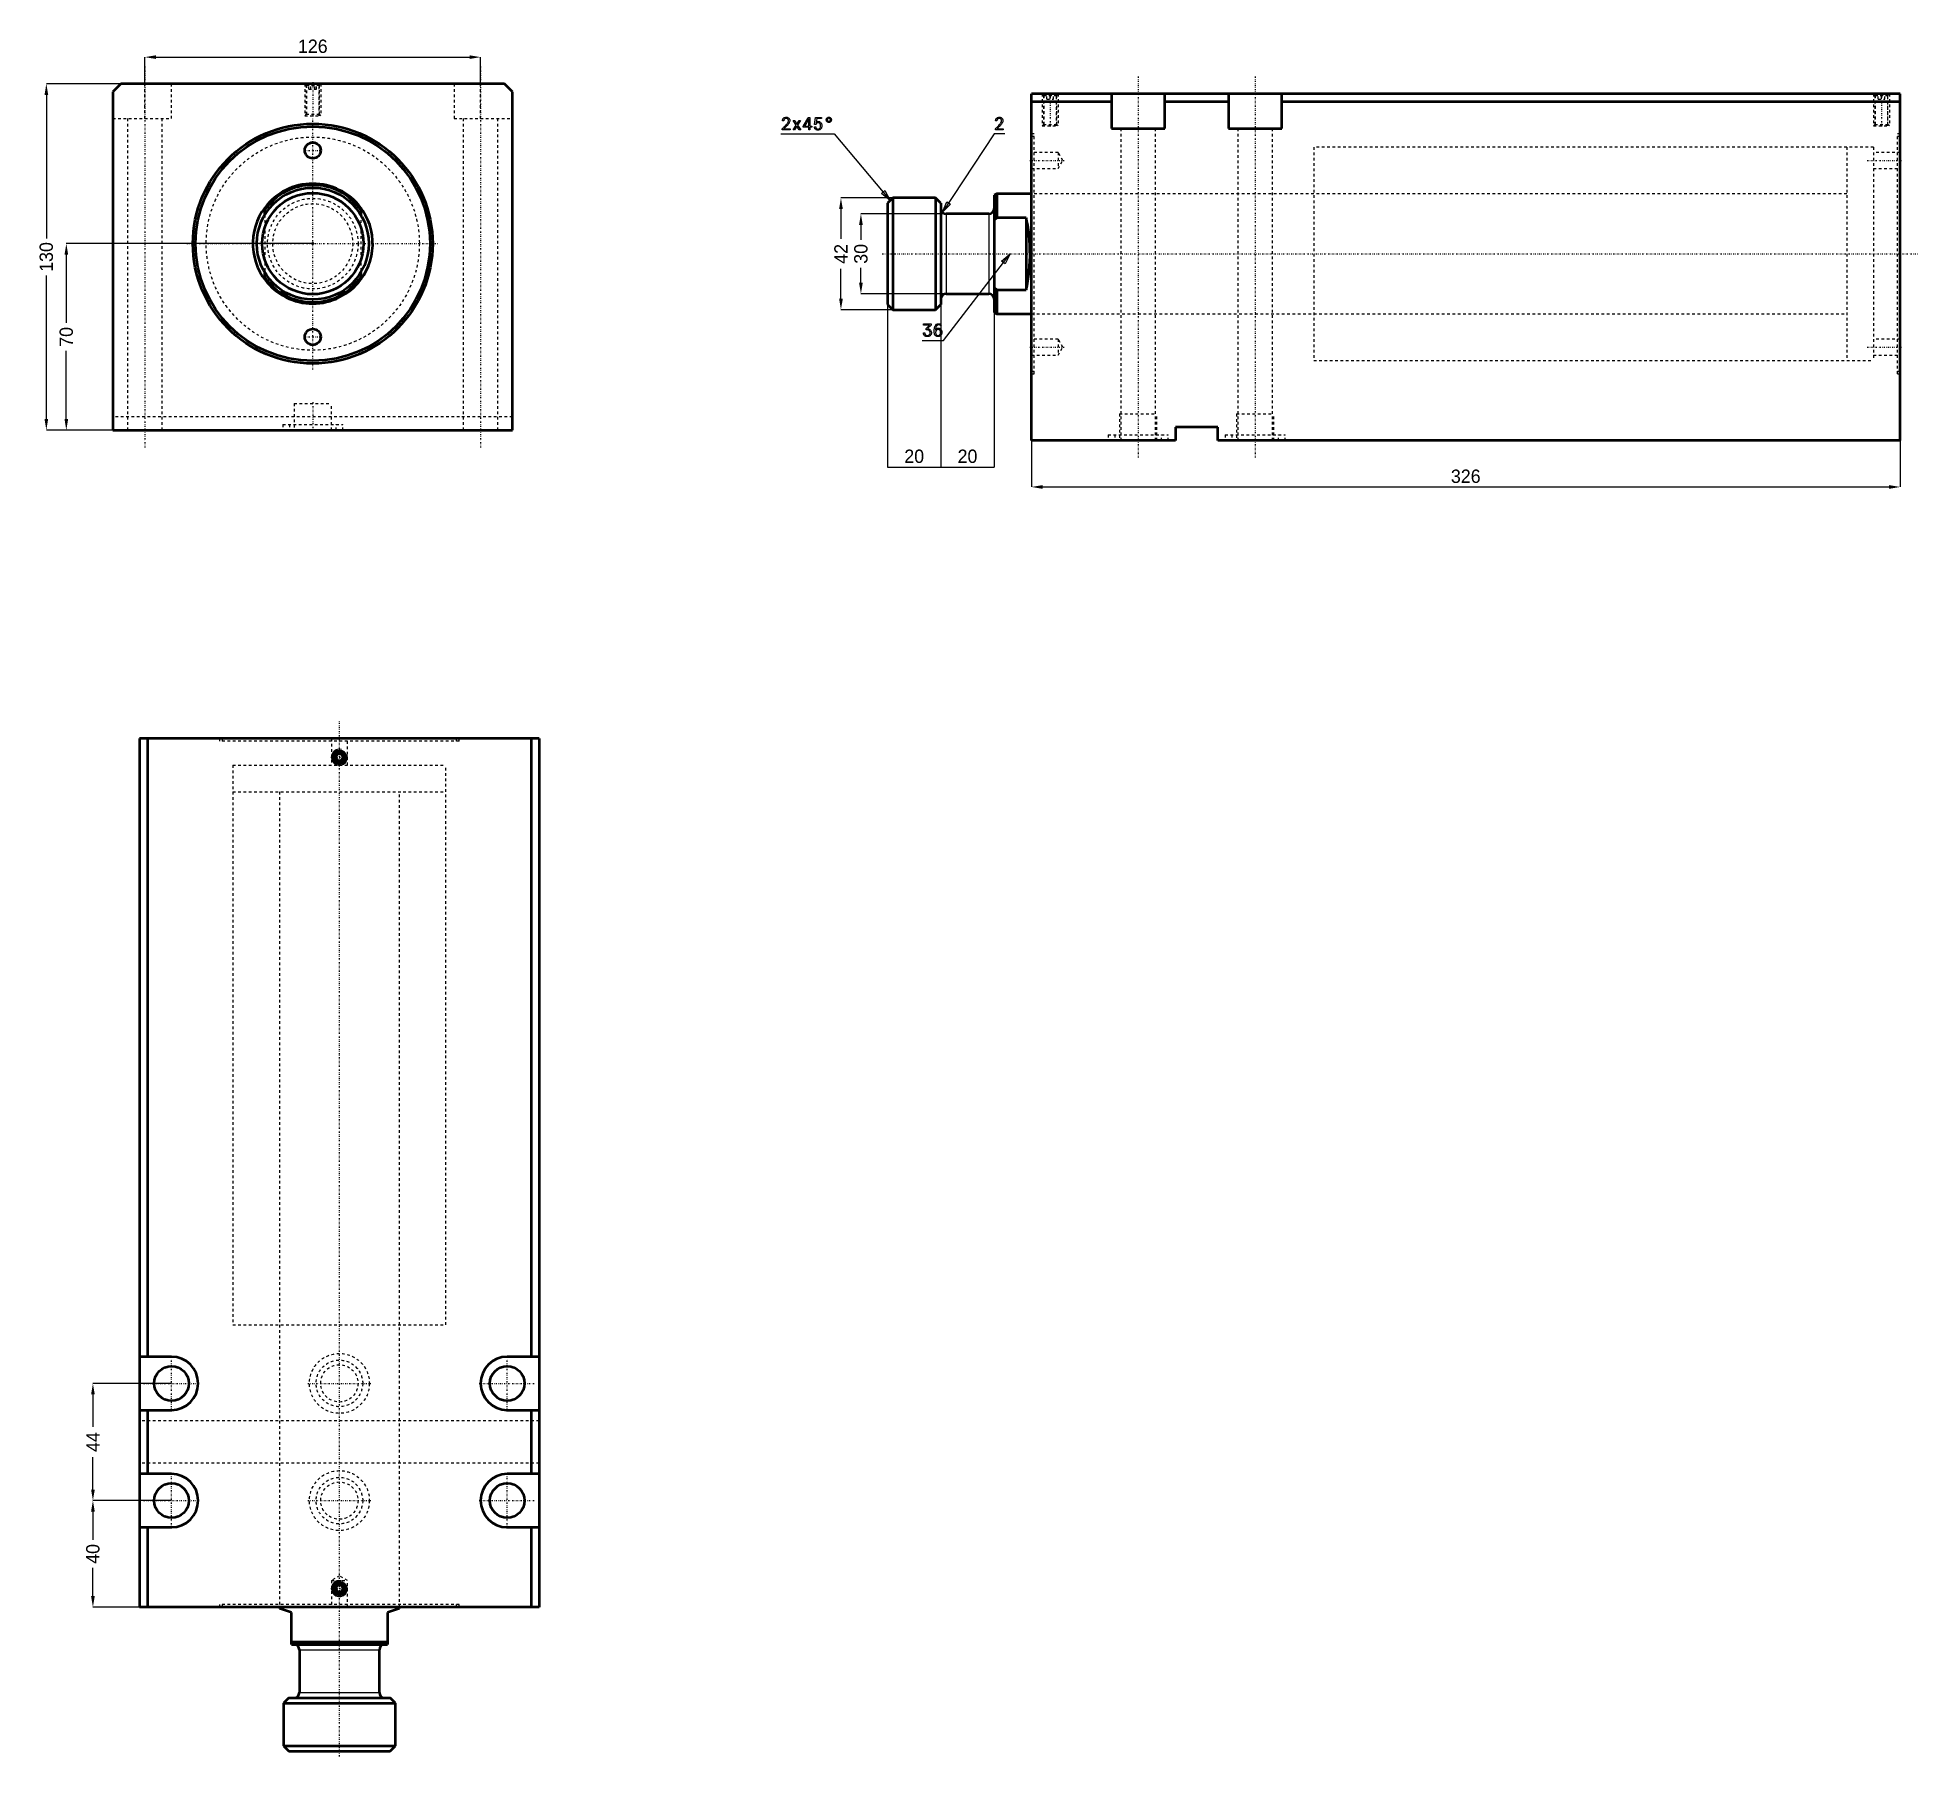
# Model space of a CAD drawing. Header units: millimetres. Extents: x -103 to 602, y -568 to 77.
import ezdxf

# ---------------------------------------------------------------- set-up
doc = ezdxf.new("R2010")
doc.units = ezdxf.units.MM
doc.linetypes.add('Center', pattern=[1.5, 0.45, -0.5, 0.05, -0.5])
doc.linetypes.add('Dashed', pattern=[2, 1, -1])
for name, color, linetype, lineweight in [('2d ConnectionPoints', 7, 'Continuous', 50), ('AM_0', 7, 'Continuous', 50), ('AM_4', 3, 'Continuous', 25), ('AM_5', 3, 'Continuous', 25), ('AM_7', 7, 'Center', 25), ('AM_9', 6, 'Dashed', 25)]:
    doc.layers.add(name, color=color, linetype=linetype, lineweight=lineweight)
doc.dimstyles.new('ISO-25', dxfattribs={"dimtxt": 2.5, "dimasz": 2.5, "dimexe": 1.25, "dimexo": 0.625, "dimtad": 1, "dimtxsty": 'Standard', "dimcen": 2.5, "dimadec": 0, "dimazin": 0, "dimtfac": 1, "dimtmove": 0, "dimatfit": 3, "dimfxl": 0, "dimarcsym": 0})

# ---------------------------------------------------------------- blocks, each defined once
blk = doc.blocks.new('1_JECX_MF_TLA_80_200_0_rod__0_in_JECX_MF_160_TLA_80_200_0__0')
at = {"layer": 'AM_0'}
for p, q in [((-18, 10.82), (-18, 13.5)), ((18, 13.5), (18, 10.82)), ((-18, -13.5), (-18, -10.82)), ((18, -10.82), (18, -13.5))]:
    blk.add_line(p, q, dxfattribs=at)
for points in [[(-18, 13.5), (-19.11, 11.88), (-20.07, 10.17), (-20.88, 8.38), (-21.53, 6.53), (-22.02, 4.63), (-22.34, 2.69), (-22.49, 0.73), (-22.47, -1.23), (-22.27, -3.18), (-21.91, -5.11), (-21.38, -7), (-20.69, -8.84), (-19.84, -10.61), (-18.84, -12.3), (-18, -13.5)], [(18, -13.5), (19.11, -11.88), (20.07, -10.17), (20.88, -8.38), (21.53, -6.53), (22.02, -4.63), (22.34, -2.69), (22.49, -0.73), (22.47, 1.23), (22.27, 3.18), (21.91, 5.11), (21.38, 7), (20.69, 8.84), (19.84, 10.61), (18.84, 12.3), (18, 13.5)]]:
    blk.add_lwpolyline(points, dxfattribs=at)
for radius in [21, 19]:
    blk.add_circle((0, 0), radius, dxfattribs=at)
for radius, start, end in [(22.5, 36.8699, 143.1301), (22, 35.0968, 144.9032), (22, 215.0968, 324.9032), (22.5, 216.8699, 323.1301)]:
    blk.add_arc((0, 0), radius, start, end, dxfattribs=at)
at = {"layer": 'AM_9'}
for p, q in [((-18, 10.82), (-18, -10.82)), ((18, 10.82), (18, -10.82))]:
    blk.add_line(p, q, dxfattribs=at)
for radius in [17, 15]:
    blk.add_circle((0, 0), radius, dxfattribs=at)
blk = doc.blocks.new('2_JECX_MF_EXLA_80_200_0_body__0_in_JECX_MF_160_TLA_80_200_0__0')
at = {"layer": 'AM_0'}
for p, q in [((-72, 60), (-75, 57)), ((-75, 57), (-75, -70)), ((72, 60), (-72, 60)), ((75, 57), (72, 60)), ((75, -70), (75, 57)), ((-75, -70), (75, -70))]:
    blk.add_line(p, q, dxfattribs=at)
for centre, radius in [((0, 0), 45), ((0, 0), 44), ((0, 35), 3), ((0, -35), 3)]:
    blk.add_circle(centre, radius, dxfattribs=at)
at = {"layer": 'AM_5', "linetype": 'Dashed'}
for p, q in [((-3, 60), (-3, 48)), ((3, 60), (3, 48))]:
    blk.add_line(p, q, dxfattribs=at)
at = {"layer": 'AM_7'}
for p, q in [((-63, 66.5), (-63, -76.5)), ((63, 66.5), (63, -76.5)), ((0, 60.6), (0, 47.4)), ((0, -47.25), (0, 47.25)), ((-3.15, 35), (3.15, 35)), ((-47.25, 0), (47.25, 0)), ((-3.15, -35), (3.15, -35)), ((0, -59.5), (0, -70.5))]:
    blk.add_line(p, q, dxfattribs=at)
at = {"layer": 'AM_9'}
for p, q in [((-63, 47), (-63, 60)), ((-53, 47), (-53, 60)), ((-3, 60), (-2.46, 59.46)), ((-2.46, 59.46), (-2.46, 48.54)), ((-2.46, 59.46), (2.46, 59.46)), ((-1.9, 60), (-2.4, 59.5)), ((-2.4, 59.5), (2.4, 59.5)), ((-2.4, 59.5), (-2.4, 48)), ((-1.44, 58), (-1.44, 60)), ((-1.44, 58), (1.44, 58)), ((-0.72, 58), (-0.72, 60)), ((0.72, 58), (0.72, 60)), ((1.44, 58), (1.44, 60)), ((2.4, 59.5), (1.9, 60)), ((2.4, 48), (2.4, 59.5)), ((2.46, 59.46), (3, 60)), ((2.46, 48.54), (2.46, 59.46)), ((53, 60), (53, 47)), ((63, 47), (63, 60)), ((-75, 47), (-53, 47)), ((-69.5, 47), (-69.5, -70)), ((-56.5, -70), (-56.5, 47)), ((-2.46, 48.54), (-3, 48)), ((-3, 48), (3, 48)), ((-2.46, 48.54), (2.46, 48.54)), ((3, 48), (2.46, 48.54)), ((53, 47), (75, 47)), ((56.5, 47), (56.5, -70)), ((69.5, -70), (69.5, 47)), ((-7, -60), (7, -60)), ((-7, -60), (-7, -70)), ((7, -70), (7, -60)), ((75, -65), (-75, -65)), ((-11.25, -67.9), (11.25, -67.9)), ((-11.25, -67.9), (-11.25, -70)), ((-8.75, -67.9), (-8.75, -70)), ((8.75, -70), (8.75, -67.9)), ((11.25, -70), (11.25, -67.9))]:
    blk.add_line(p, q, dxfattribs=at)
blk.add_circle((0, 0), 40, dxfattribs=at)
blk = doc.blocks.new('*D3')
at = {"layer": 'AM_5', "color": 0, "lineweight": -2}
for p, q in [((-63, 60), (-63, 70)), ((-58.83, 70), (58.83, 70)), ((63, 60), (63, 70))]:
    blk.add_line(p, q, dxfattribs=at)
at = {"layer": 'AM_5', "color": 0}
for points in [[(-58.83, 70.69), (-58.83, 69.31), (-63, 70)], [(58.83, 69.31), (58.83, 70.69), (63, 70)]]:
    blk.add_solid(points, dxfattribs=at)
at = {"layer": 'Defpoints', "color": 0}
for p in [(63, 70), (-63, 60), (63, 60)]:
    blk.add_point(p, dxfattribs=at)
at = {"layer": 'AM_5', "color": 0, "insert": (0, 74.05), "char_height": 5, "attachment_point": 5}
blk.add_mtext('126', dxfattribs=at)
blk = doc.blocks.new('*D4')
at = {"layer": 'AM_5', "color": 0, "lineweight": -2}
for p, q in [((-72, 60), (-100, 60)), ((-100, 55.83), (-100, 1.97)), ((-100, -65.83), (-100, -11.97)), ((-75, -70), (-100, -70))]:
    blk.add_line(p, q, dxfattribs=at)
at = {"layer": 'AM_5', "color": 0}
for points in [[(-99.31, 55.83), (-100.69, 55.83), (-100, 60)], [(-100.69, -65.83), (-99.31, -65.83), (-100, -70)]]:
    blk.add_solid(points, dxfattribs=at)
at = {"layer": 'Defpoints', "color": 0}
for p in [(-72, 60), (-100, -70), (-75, -70)]:
    blk.add_point(p, dxfattribs=at)
at = {"layer": 'AM_5', "color": 0, "insert": (-100, -5), "char_height": 5, "attachment_point": 5, "rotation": 90}
blk.add_mtext('130', dxfattribs=at)
blk = doc.blocks.new('*D5')
at = {"layer": 'AM_5', "color": 0, "lineweight": -2}
for p, q in [((0, 0), (-92.5, 0)), ((-92.5, -4.17), (-92.5, -29.72)), ((-92.5, -65.83), (-92.5, -40.28)), ((-75, -70), (-92.5, -70))]:
    blk.add_line(p, q, dxfattribs=at)
at = {"layer": 'AM_5', "color": 0}
for points in [[(-91.81, -4.17), (-93.19, -4.17), (-92.5, 0)], [(-93.19, -65.83), (-91.81, -65.83), (-92.5, -70)]]:
    blk.add_solid(points, dxfattribs=at)
at = {"layer": 'Defpoints', "color": 0}
for p in [(0, 0), (-92.5, -70), (-75, -70)]:
    blk.add_point(p, dxfattribs=at)
at = {"layer": 'AM_5', "color": 0, "insert": (-92.5, -35), "char_height": 5, "attachment_point": 5, "rotation": 90}
blk.add_mtext('70', dxfattribs=at)
blk = doc.blocks.new('1_JECX_MF_TLA_80_200_0_rod__0_in_JECX_MF_160_TLA_80_200_0__4')
at = {"layer": 'AM_0'}
for p, q in [((-22.5, 0), (-22.5, -0.54)), ((22.5, -0.54), (22.5, 0)), ((-18, -2), (-22.5, -0.54)), ((-18, -14), (-18, -2)), ((22.5, -0.54), (18, -2)), ((18, -2), (18, -14)), ((-18, -13), (18, -13)), ((-18, -14), (18, -14)), ((-15, -16), (-15, -32)), ((15, -32), (15, -16)), ((-19, -34), (-21, -36)), ((-19, -34), (19, -34)), ((21, -36), (19, -34)), ((-21, -36), (21, -36)), ((-21, -36), (-21, -52)), ((21, -52), (21, -36)), ((-21, -52), (-19, -54)), ((-21, -52), (21, -52)), ((-19, -54), (19, -54)), ((19, -54), (21, -52))]:
    blk.add_line(p, q, dxfattribs=at)
for centre, start, end in [((-17, -16), 0, 90), ((17, -16), 90, 180), ((-17, -32), 270, 360), ((17, -32), 180, 270)]:
    blk.add_arc(centre, 2, start, end, dxfattribs=at)
at = {"layer": 'AM_4'}
for p, q in [((-15, -16), (15, -16)), ((-15, -32), (15, -32))]:
    blk.add_line(p, q, dxfattribs=at)
at = {"layer": 'AM_7'}
blk.add_line((0, -56), (0, 332.5), dxfattribs=at)
at = {"layer": 'AM_9'}
for p, q in [((-40, 316), (40, 316)), ((-40, 316), (-40, 306)), ((40, 306), (40, 316)), ((-40, 306), (40, 306)), ((-22.5, 306), (-22.5, 0)), ((22.5, 0), (22.5, 306))]:
    blk.add_line(p, q, dxfattribs=at)
blk = doc.blocks.new('2_JECX_MF_EXLA_80_200_0_body__0_in_JECX_MF_160_TLA_80_200_0__4')
at = {"layer": 'AM_0'}
for p, q in [((75, 326), (-75, 326)), ((-75, 326), (-75, 0)), ((-72, 326), (-72, 94)), ((72, 326), (72, 94)), ((75, 326), (75, 0)), ((-0.72, 320.25), (-1.44, 319)), ((-1.44, 319), (-0.72, 317.75)), ((0.72, 320.25), (-0.72, 320.25)), ((-0.72, 317.75), (0.72, 317.75)), ((1.44, 319), (0.72, 320.25)), ((0.72, 317.75), (1.44, 319)), ((-63, 94), (-75, 94)), ((75, 94), (63, 94)), ((-75, 74), (-63, 74)), ((-72, 74), (-72, 50)), ((63, 74), (75, 74)), ((72, 74), (72, 50)), ((-63, 50), (-75, 50)), ((75, 50), (63, 50)), ((-75, 30), (-63, 30)), ((-72, 30), (-72, 0)), ((63, 30), (75, 30)), ((72, 30), (72, 0)), ((-0.72, 8.25), (-1.44, 7)), ((0.72, 8.25), (-0.72, 8.25)), ((1.44, 7), (0.72, 8.25)), ((75, 0), (-75, 0)), ((-1.44, 7), (-0.72, 5.75)), ((-0.72, 5.75), (0.72, 5.75)), ((0.72, 5.75), (1.44, 7))]:
    blk.add_line(p, q, dxfattribs=at)
for centre, radius in [((0, 319), 2.46), ((0, 319), 2.4), ((0, 319), 1.9), ((-63, 84), 6.5), ((63, 84), 6.5), ((-63, 40), 6.5), ((63, 40), 6.5), ((0, 7), 2.46), ((0, 7), 2.4), ((0, 7), 1.9)]:
    blk.add_circle(centre, radius, dxfattribs=at)
for centre, start, end in [((-63, 84), 270, 90), ((63, 84), 90, 270), ((-63, 40), 270, 90), ((63, 40), 90, 270)]:
    blk.add_arc(centre, 10, start, end, dxfattribs=at)
at = {"layer": 'AM_5'}
for centre in [(0, 319), (0, 7)]:
    blk.add_arc(centre, 3, 75, 15, dxfattribs=at)
at = {"layer": 'AM_7'}
for p, q in [((-3.15, 319), (3.15, 319)), ((-63, 73.5), (-63, 94.5)), ((63, 73.5), (63, 94.5)), ((-73.5, 84), (-52.5, 84)), ((-11.81, 84), (11.81, 84)), ((52.5, 84), (73.5, 84)), ((-63, 29.5), (-63, 50.5)), ((63, 29.5), (63, 50.5)), ((-73.5, 40), (-52.5, 40)), ((-11.81, 40), (11.81, 40)), ((52.5, 40), (73.5, 40)), ((-3.15, 7), (3.15, 7))]:
    blk.add_line(p, q, dxfattribs=at)
at = {"layer": 'AM_9'}
for p, q in [((-45, 326), (-45, 325)), ((45, 325), (-45, 325)), ((-44, 326), (-44, 325)), ((-3, 326), (-3, 316)), ((3, 316), (3, 326)), ((44, 325), (44, 326)), ((45, 325), (45, 326)), ((-40, 316), (40, 316)), ((-40, 316), (-40, 106)), ((40, 106), (40, 316)), ((-40, 106), (40, 106)), ((-22.5, 106), (-22.5, 0)), ((22.5, 0), (22.5, 106)), ((75, 70), (-75, 70)), ((75, 54), (-75, 54)), ((0, 11.73), (-3, 10)), ((-3, 10), (-3, 0)), ((-3, 10), (3, 10)), ((3, 10), (0, 11.73)), ((3, 0), (3, 10)), ((45, 1), (-45, 1)), ((-45, 1), (-45, 0)), ((-44, 1), (-44, 0)), ((44, 0), (44, 1)), ((45, 0), (45, 1))]:
    blk.add_line(p, q, dxfattribs=at)
for centre, radius in [((0, 84), 11.25), ((0, 84), 8.75), ((0, 84), 7), ((0, 40), 11.25), ((0, 40), 8.75), ((0, 40), 7)]:
    blk.add_circle(centre, radius, dxfattribs=at)
blk = doc.blocks.new('*D11')
at = {"layer": 'AM_5', "color": 0, "lineweight": -2}
for p, q in [((-53.02, -427.77), (-82.52, -427.77)), ((-82.52, -431.93), (-82.52, -444.1)), ((-82.52, -467.6), (-82.52, -455.43)), ((-53.02, -471.77), (-82.52, -471.77))]:
    blk.add_line(p, q, dxfattribs=at)
at = {"layer": 'AM_5', "color": 0}
for points in [[(-83.21, -431.93), (-81.82, -431.93), (-82.52, -427.77)], [(-83.21, -467.6), (-81.82, -467.6), (-82.52, -471.77)]]:
    blk.add_solid(points, dxfattribs=at)
at = {"layer": 'Defpoints', "color": 0}
for p in [(-82.52, -427.77), (-53.02, -427.77), (-53.02, -471.77)]:
    blk.add_point(p, dxfattribs=at)
at = {"layer": 'AM_5', "color": 0, "insert": (-82.52, -449.77), "char_height": 5, "attachment_point": 5, "rotation": 90}
blk.add_mtext('44', dxfattribs=at)
blk = doc.blocks.new('*D12')
at = {"layer": 'AM_5', "color": 0, "lineweight": -2}
for p, q in [((-53.02, -471.77), (-82.52, -471.77)), ((-82.52, -475.93), (-82.52, -486.52)), ((-82.52, -507.6), (-82.52, -497.02)), ((-65.02, -511.77), (-82.52, -511.77))]:
    blk.add_line(p, q, dxfattribs=at)
at = {"layer": 'AM_5', "color": 0}
for points in [[(-83.21, -475.93), (-81.82, -475.93), (-82.52, -471.77)], [(-83.21, -507.6), (-81.82, -507.6), (-82.52, -511.77)]]:
    blk.add_solid(points, dxfattribs=at)
at = {"layer": 'Defpoints', "color": 0}
for p in [(-53.02, -471.77), (-82.52, -511.77), (-65.02, -511.77)]:
    blk.add_point(p, dxfattribs=at)
at = {"layer": 'AM_5', "color": 0, "insert": (-82.52, -491.77), "char_height": 5, "attachment_point": 5, "rotation": 90}
blk.add_mtext('40', dxfattribs=at)
blk = doc.blocks.new('1_JECX_MF_TLA_80_200_0_rod__0_in_JECX_MF_160_TLA_80_200_0__2')
at = {"layer": 'AM_0'}
for p, q in [((-13, 22.5), (-14, 22)), ((-14, 22), (-14, -22)), ((0, 22.5), (-13, 22.5)), ((-13, 22.5), (-13, 13.5)), ((-52, 21), (-54, 19)), ((-54, 19), (-54, -19)), ((-36, 21), (-52, 21)), ((-52, 21), (-52, -21)), ((-34, 19), (-36, 21)), ((-36, 21), (-36, -21)), ((-34, 19), (-34, -19)), ((-16, 15), (-32, 15)), ((-13, 13.5), (-14, 12.65)), ((-2, 13.5), (-13, 13.5)), ((-2, 13.5), (-2, -13.5)), ((-14, -12.65), (-13, -13.5)), ((-13, -13.5), (-2, -13.5)), ((-13, -13.5), (-13, -22.5)), ((-54, -19), (-52, -21)), ((-52, -21), (-36, -21)), ((-36, -21), (-34, -19)), ((-32, -15), (-16, -15)), ((-14, -22), (-13, -22.5)), ((-13, -22.5), (0, -22.5))]:
    blk.add_line(p, q, dxfattribs=at)
blk.add_lwpolyline([(-2, -13.5), (-1.64, -11.88), (-1.33, -10.17), (-1.06, -8.38), (-0.85, -6.53), (-0.69, -4.63), (-0.59, -2.69), (-0.54, -0.73), (-0.55, 1.23), (-0.61, 3.18), (-0.73, 5.11), (-0.9, 7), (-1.13, 8.84), (-1.4, 10.61), (-1.73, 12.3), (-2, 13.5)], dxfattribs=at)
for centre, start, end in [((-32, 17), 180, 270), ((-16, 17), 270, 360), ((-32, -17), 90, 180), ((-16, -17), 0, 90)]:
    blk.add_arc(centre, 2, start, end, dxfattribs=at)
at = {"layer": 'AM_4'}
for p, q in [((-32, 15), (-32, -15)), ((-16, 15), (-16, -15))]:
    blk.add_line(p, q, dxfattribs=at)
at = {"layer": 'AM_7'}
blk.add_line((-56, 0), (332.5, 0), dxfattribs=at)
at = {"layer": 'AM_9'}
for p, q in [((316, 40), (306, 40)), ((306, 40), (306, -40)), ((316, 40), (316, -40)), ((306, 22.5), (0, 22.5)), ((0, -22.5), (306, -22.5)), ((306, -40), (316, -40))]:
    blk.add_line(p, q, dxfattribs=at)
blk = doc.blocks.new('2_JECX_MF_EXLA_80_200_0_body__0_in_JECX_MF_160_TLA_80_200_0__2')
at = {"layer": 'AM_0'}
for p, q in [((0, -70), (0, 60)), ((326, 60), (0, 60)), ((30, 57), (0, 57)), ((30, 60), (30, 47)), ((50, 47), (50, 60)), ((74, 57), (50, 57)), ((74, 60), (74, 47)), ((94, 47), (94, 60)), ((326, 57), (94, 57)), ((326, -70), (326, 60)), ((30, 47), (50, 47)), ((74, 47), (94, 47)), ((54, -70), (0, -70)), ((54, -65), (54, -70)), ((70, -65), (54, -65)), ((70, -70), (70, -65)), ((326, -70), (70, -70))]:
    blk.add_line(p, q, dxfattribs=at)
at = {"layer": 'AM_5', "linetype": 'Dashed'}
for p, q in [((4, 60), (4, 48)), ((10, 60), (10, 48)), ((316, 60), (316, 48)), ((322, 60), (322, 48))]:
    blk.add_line(p, q, dxfattribs=at)
at = {"layer": 'AM_7'}
for p, q in [((40, 66.5), (40, -76.5)), ((84, 66.5), (84, -76.5)), ((7, 60.6), (7, 47.4)), ((319, 60.6), (319, 47.4)), ((-0.59, 35), (12.32, 35)), ((313.68, 35), (326.59, 35)), ((-0.59, -35), (12.32, -35)), ((313.68, -35), (326.59, -35))]:
    blk.add_line(p, q, dxfattribs=at)
at = {"layer": 'AM_9'}
for p, q in [((4, 60), (4.54, 59.46)), ((4.54, 59.46), (4.54, 48.54)), ((4.54, 59.46), (9.46, 59.46)), ((5.1, 60), (4.6, 59.5)), ((4.6, 59.5), (4.6, 48)), ((4.6, 59.5), (9.4, 59.5)), ((5.75, 58), (5.75, 60)), ((5.75, 58), (8.25, 58)), ((7, 58), (7, 60)), ((8.25, 58), (8.25, 60)), ((9.4, 59.5), (8.9, 60)), ((9.4, 48), (9.4, 59.5)), ((9.46, 59.46), (10, 60)), ((9.46, 48.54), (9.46, 59.46)), ((316, 60), (316.54, 59.46)), ((316.54, 59.46), (316.54, 48.54)), ((316.54, 59.46), (321.46, 59.46)), ((317.1, 60), (316.6, 59.5)), ((316.6, 59.5), (321.4, 59.5)), ((316.6, 59.5), (316.6, 48)), ((317.75, 58), (317.75, 60)), ((317.75, 58), (320.25, 58)), ((319, 58), (319, 60)), ((320.25, 58), (320.25, 60)), ((321.4, 59.5), (320.9, 60)), ((321.4, 48), (321.4, 59.5)), ((321.46, 59.46), (322, 60)), ((321.46, 48.54), (321.46, 59.46)), ((1, 45), (0, 45)), ((1, 44), (0, 44)), ((1, -45), (1, 45)), ((4.54, 48.54), (4, 48)), ((4, 48), (10, 48)), ((4.54, 48.54), (9.46, 48.54)), ((10, 48), (9.46, 48.54)), ((33.5, 47), (33.5, -70)), ((46.5, -70), (46.5, 47)), ((77.5, 47), (77.5, -70)), ((90.5, -70), (90.5, 47)), ((316.54, 48.54), (316, 48)), ((316, 48), (322, 48)), ((316.54, 48.54), (321.46, 48.54)), ((322, 48), (321.46, 48.54)), ((325, -45), (325, 45)), ((326, 45), (325, 45)), ((326, 44), (325, 44)), ((10, 38), (0, 38)), ((11.73, 35), (10, 38)), ((10, 38), (10, 32)), ((316, 40), (106, 40)), ((106, 40), (106, -40)), ((316, 40), (316, -40)), ((326, 38), (316, 38)), ((0, 32), (10, 32)), ((10, 32), (11.73, 35)), ((316, 32), (326, 32)), ((106, 22.5), (0, 22.5)), ((0, -22.5), (106, -22.5)), ((10, -32), (0, -32)), ((11.73, -35), (10, -32)), ((10, -32), (10, -38)), ((10, -38), (11.73, -35)), ((326, -32), (316, -32)), ((0, -38), (10, -38)), ((106, -40), (316, -40)), ((316, -38), (326, -38)), ((0, -44), (1, -44)), ((0, -45), (1, -45)), ((325, -44), (326, -44)), ((325, -45), (326, -45)), ((33, -60), (47, -60)), ((33, -60), (33, -70)), ((47, -70), (47, -60)), ((77, -60), (91, -60)), ((77, -60), (77, -70)), ((91, -70), (91, -60)), ((28.75, -67.9), (51.25, -67.9)), ((28.75, -67.9), (28.75, -70)), ((31.25, -67.9), (31.25, -70)), ((48.75, -70), (48.75, -67.9)), ((51.25, -70), (51.25, -67.9)), ((72.75, -67.9), (95.25, -67.9)), ((72.75, -67.9), (72.75, -70)), ((75.25, -67.9), (75.25, -70)), ((92.75, -70), (92.75, -67.9)), ((95.25, -70), (95.25, -67.9))]:
    blk.add_line(p, q, dxfattribs=at)
blk = doc.blocks.new('*D21')
at = {"layer": 'AM_5', "color": 0, "lineweight": -2}
for p, q in [((269.72, -73.83), (269.72, -91.33)), ((595.72, -73.83), (595.72, -91.33)), ((273.89, -91.33), (591.56, -91.33))]:
    blk.add_line(p, q, dxfattribs=at)
at = {"layer": 'AM_5', "color": 0}
for points in [[(273.89, -90.63), (273.89, -92.02), (269.72, -91.33)], [(591.56, -90.63), (591.56, -92.02), (595.72, -91.33)]]:
    blk.add_solid(points, dxfattribs=at)
at = {"layer": 'Defpoints', "color": 0}
for p in [(269.72, -73.83), (595.72, -73.83), (595.72, -91.33)]:
    blk.add_point(p, dxfattribs=at)
at = {"layer": 'AM_5', "color": 0, "insert": (432.72, -87.33), "char_height": 5, "attachment_point": 5}
blk.add_mtext('326', dxfattribs=at)
blk = doc.blocks.new('*D22')
at = {"layer": 'AM_5', "color": 0, "lineweight": -2}
for p, q in [((255.72, -20.83), (255.72, -83.83)), ((235.72, -22.83), (235.72, -83.83)), ((235.72, -83.83), (255.72, -83.83))]:
    blk.add_line(p, q, dxfattribs=at)
at = {"layer": 'Defpoints', "color": 0}
for p in [(255.72, -20.83), (235.72, -22.83), (255.72, -83.83)]:
    blk.add_point(p, dxfattribs=at)
at = {"layer": 'AM_5', "color": 0, "insert": (245.72, -79.83), "char_height": 5, "attachment_point": 5}
blk.add_mtext('20', dxfattribs=at)
blk = doc.blocks.new('*D23')
at = {"layer": 'AM_5', "color": 0, "lineweight": -2}
for p, q in [((215.72, -22.83), (215.72, -83.83)), ((235.72, -22.83), (235.72, -83.83)), ((215.72, -83.83), (235.72, -83.83))]:
    blk.add_line(p, q, dxfattribs=at)
at = {"layer": 'Defpoints', "color": 0}
for p in [(215.72, -22.83), (235.72, -22.83), (235.72, -83.83)]:
    blk.add_point(p, dxfattribs=at)
at = {"layer": 'AM_5', "color": 0, "insert": (225.72, -79.83), "char_height": 5, "attachment_point": 5}
blk.add_mtext('20', dxfattribs=at)
blk = doc.blocks.new('*D24')
at = {"layer": 'AM_5', "color": 0, "lineweight": -2}
for p, q in [((217.72, 17.17), (198.22, 17.17)), ((198.22, 13.01), (198.22, 1.84)), ((198.22, -20.66), (198.22, -9.49)), ((217.72, -24.83), (198.22, -24.83))]:
    blk.add_line(p, q, dxfattribs=at)
at = {"layer": 'AM_5', "color": 0}
for points in [[(197.53, 13.01), (198.92, 13.01), (198.22, 17.17)], [(197.53, -20.66), (198.92, -20.66), (198.22, -24.83)]]:
    blk.add_solid(points, dxfattribs=at)
at = {"layer": 'Defpoints', "color": 0}
for p in [(198.22, 17.17), (217.72, 17.17), (217.72, -24.83)]:
    blk.add_point(p, dxfattribs=at)
at = {"layer": 'AM_5', "color": 0, "insert": (198.22, -3.83), "char_height": 5, "attachment_point": 5, "rotation": 90}
blk.add_mtext('42', dxfattribs=at)
blk = doc.blocks.new('*D25')
at = {"layer": 'AM_5', "color": 0, "lineweight": -2}
for p, q in [((237.72, 11.17), (205.72, 11.17)), ((205.72, 7.01), (205.72, 1.42)), ((205.72, -14.66), (205.72, -9.08)), ((237.72, -18.83), (205.72, -18.83))]:
    blk.add_line(p, q, dxfattribs=at)
at = {"layer": 'AM_5', "color": 0}
for points in [[(205.03, 7.01), (206.42, 7.01), (205.72, 11.17)], [(205.03, -14.66), (206.42, -14.66), (205.72, -18.83)]]:
    blk.add_solid(points, dxfattribs=at)
at = {"layer": 'Defpoints', "color": 0}
for p in [(205.72, 11.17), (237.72, 11.17), (237.72, -18.83)]:
    blk.add_point(p, dxfattribs=at)
at = {"layer": 'AM_5', "color": 0, "insert": (205.72, -3.83), "char_height": 5, "attachment_point": 5, "rotation": 90}
blk.add_mtext('30', dxfattribs=at)

msp = doc.modelspace()

# ---------------------------------------------------------------- linework, layer by layer
at = {"layer": '2d ConnectionPoints'}
for p in [(0, 0), (269.723, -3.826), (9.982, -511.767)]:
    msp.add_point(p, dxfattribs=at)
at = {"layer": 'AM_5'}
for p, q in [((175.723, 41.174), (195.723, 41.174)), ((195.723, 41.174), (216.723, 16.174)), ((255.723, 41.174), (236.309, 11.76)), ((259.723, 41.174), (255.723, 41.174)), ((236.723, -36.326), (261.723, -3.826)), ((228.723, -36.326), (236.723, -36.326))]:
    msp.add_line(p, q, dxfattribs=at)
for points in [[(176.37, 43.285), (176.37, 43.285), (176.584, 43.48), (176.889, 43.766), (176.889, 43.766), (177.175, 44.043), (177.355, 44.222), (177.355, 44.222), (177.527, 44.403), (177.774, 44.688), (177.774, 44.688), (178.007, 44.987), (178.154, 45.196), (178.154, 45.196), (178.284, 45.404), (178.425, 45.7), (178.425, 45.7), (178.501, 45.977), (178.515, 46.151), (178.515, 46.151), (178.511, 46.249), (178.487, 46.388), (178.487, 46.388), (178.444, 46.516), (178.405, 46.597), (178.405, 46.597), (178.357, 46.671), (178.273, 46.77), (178.273, 46.77), (178.175, 46.852), (178.101, 46.899), (178.101, 46.899), (178.021, 46.937), (177.895, 46.979), (177.895, 46.979), (177.761, 47.002), (177.667, 47.006), (177.667, 47.006), (177.563, 47.002), (177.415, 46.978), (177.415, 46.978), (177.278, 46.935), (177.192, 46.896), (177.192, 46.896), (177.113, 46.847), (177.007, 46.76), (177.007, 46.76), (176.918, 46.655), (176.867, 46.575), (176.867, 46.575), (176.825, 46.489), (176.78, 46.347), (176.78, 46.347), (176.755, 46.191), (176.75, 46.08), (176.263, 46.08), (176.263, 46.08), (176.27, 46.247), (176.31, 46.479), (176.31, 46.479), (176.383, 46.689), (176.451, 46.818), (176.451, 46.818), (176.532, 46.935), (176.673, 47.089), (176.673, 47.089), (176.837, 47.216), (176.96, 47.286), (176.96, 47.286), (177.091, 47.343), (177.297, 47.405), (177.297, 47.405), (177.515, 47.438), (177.667, 47.445), (177.667, 47.445), (177.809, 47.439), (178.015, 47.407), (178.015, 47.407), (178.213, 47.349), (178.34, 47.295), (178.34, 47.295), (178.459, 47.23), (178.62, 47.111), (178.62, 47.111), (178.759, 46.967), (178.838, 46.857), (178.838, 46.857), (178.906, 46.737), (178.979, 46.541), (178.979, 46.541), (179.018, 46.327), (179.025, 46.174), (179.025, 46.174), (179.014, 46.001), (178.956, 45.734), (178.956, 45.734), (178.848, 45.461), (178.749, 45.274), (178.749, 45.274), (178.635, 45.088), (178.45, 44.819), (178.45, 44.819), (178.248, 44.562), (178.104, 44.398), (178.104, 44.398), (177.949, 44.231), (177.689, 43.96), (177.689, 43.96), (177.396, 43.664), (177.183, 43.454), (176.838, 43.116), (179.165, 43.113), (179.165, 42.674), (176.198, 42.674), (176.198, 43.129), (176.37, 43.285)], [(181.394, 44.458), (180.295, 46.249), (180.864, 46.249), (181.683, 44.894), (182.544, 46.249), (183.061, 46.249), (181.976, 44.5), (183.113, 42.674), (182.538, 42.674), (181.673, 44.078), (180.76, 42.674), (180.234, 42.674), (181.394, 44.458)], [(186.148, 43.714), (184.042, 43.714), (184.042, 44.136), (185.959, 47.386), (186.603, 47.386), (186.603, 44.153), (187.305, 44.153), (187.305, 43.714), (186.603, 43.714), (186.603, 42.674), (186.148, 42.674), (186.148, 43.714)], [(186.154, 44.153), (186.154, 46.84), (184.601, 44.153), (186.154, 44.153)], [(189.605, 42.615), (189.605, 42.615), (189.458, 42.62), (189.249, 42.647), (189.249, 42.647), (189.053, 42.695), (188.929, 42.74), (188.929, 42.74), (188.813, 42.796), (188.657, 42.9), (188.657, 42.9), (188.523, 43.029), (188.446, 43.129), (188.446, 43.129), (188.381, 43.24), (188.311, 43.426), (188.311, 43.426), (188.273, 43.637), (188.266, 43.792), (188.773, 43.792), (188.773, 43.792), (188.782, 43.646), (188.832, 43.455), (188.832, 43.455), (188.924, 43.299), (189.009, 43.213), (189.009, 43.213), (189.109, 43.143), (189.28, 43.067), (189.28, 43.067), (189.478, 43.026), (189.625, 43.018), (189.625, 43.018), (189.75, 43.025), (189.922, 43.061), (189.922, 43.061), (190.074, 43.129), (190.164, 43.191), (190.164, 43.191), (190.245, 43.264), (190.35, 43.39), (190.35, 43.39), (190.434, 43.535), (190.479, 43.642), (190.479, 43.642), (190.516, 43.756), (190.555, 43.935), (190.555, 43.935), (190.576, 44.123), (190.58, 44.253), (190.58, 44.253), (190.576, 44.373), (190.556, 44.546), (190.556, 44.546), (190.518, 44.713), (190.483, 44.82), (190.483, 44.82), (190.439, 44.922), (190.36, 45.06), (190.36, 45.06), (190.262, 45.179), (190.187, 45.248), (190.187, 45.248), (190.104, 45.306), (189.965, 45.37), (189.965, 45.37), (189.809, 45.404), (189.696, 45.41), (189.696, 45.41), (189.575, 45.402), (189.405, 45.361), (189.405, 45.361), (189.248, 45.283), (189.15, 45.212), (189.15, 45.212), (189.061, 45.127), (188.952, 44.977), (188.952, 44.977), (188.87, 44.801), (188.832, 44.669), (188.338, 44.669), (188.676, 47.399), (190.97, 47.399), (190.97, 46.977), (189.137, 46.977), (188.929, 45.414), (188.929, 45.414), (188.998, 45.498), (189.105, 45.607), (189.105, 45.607), (189.218, 45.697), (189.296, 45.747), (189.296, 45.747), (189.378, 45.787), (189.512, 45.831), (189.512, 45.831), (189.657, 45.854), (189.761, 45.859), (189.761, 45.859), (189.92, 45.85), (190.143, 45.805), (190.143, 45.805), (190.345, 45.722), (190.47, 45.644), (190.47, 45.644), (190.583, 45.552), (190.733, 45.391), (190.733, 45.391), (190.856, 45.202), (190.925, 45.061), (190.925, 45.061), (190.981, 44.91), (191.042, 44.671), (191.042, 44.671), (191.074, 44.418), (191.081, 44.24), (191.081, 44.24), (191.073, 44.054), (191.034, 43.79), (191.034, 43.79), (190.962, 43.546), (190.895, 43.394), (190.895, 43.394), (190.815, 43.253), (190.673, 43.066), (190.673, 43.066), (190.503, 42.909), (190.375, 42.82), (190.375, 42.82), (190.237, 42.746), (190.015, 42.666), (190.015, 42.666), (189.775, 42.623), (189.605, 42.615)], [(193.68, 45.469), (193.68, 45.469), (193.577, 45.474), (193.43, 45.503), (193.43, 45.503), (193.289, 45.555), (193.199, 45.604), (193.199, 45.604), (193.114, 45.661), (193.001, 45.763), (193.001, 45.763), (192.903, 45.881), (192.848, 45.969), (192.848, 45.969), (192.801, 46.063), (192.75, 46.21), (192.75, 46.21), (192.723, 46.363), (192.718, 46.47), (192.718, 46.47), (192.723, 46.576), (192.75, 46.73), (192.75, 46.73), (192.801, 46.876), (192.848, 46.97), (192.848, 46.97), (192.903, 47.059), (193.001, 47.177), (193.001, 47.177), (193.114, 47.278), (193.199, 47.336), (193.199, 47.336), (193.289, 47.384), (193.43, 47.437), (193.43, 47.437), (193.577, 47.465), (193.68, 47.471), (193.68, 47.471), (193.782, 47.465), (193.93, 47.437), (193.93, 47.437), (194.07, 47.384), (194.159, 47.336), (194.159, 47.336), (194.243, 47.278), (194.356, 47.177), (194.356, 47.177), (194.452, 47.06), (194.507, 46.972), (194.507, 46.972), (194.553, 46.879), (194.603, 46.732), (194.603, 46.732), (194.63, 46.577), (194.635, 46.47), (194.635, 46.47), (194.63, 46.362), (194.603, 46.208), (194.603, 46.208), (194.553, 46.061), (194.507, 45.968), (194.507, 45.968), (194.452, 45.88), (194.356, 45.762), (194.356, 45.762), (194.243, 45.661), (194.159, 45.604), (194.159, 45.604), (194.07, 45.555), (193.93, 45.503), (193.93, 45.503), (193.782, 45.474), (193.68, 45.469)], [(193.68, 45.865), (193.68, 45.865), (193.741, 45.869), (193.83, 45.886), (193.83, 45.886), (193.915, 45.917), (193.969, 45.947), (193.969, 45.947), (194.02, 45.981), (194.088, 46.042), (194.088, 46.042), (194.147, 46.114), (194.18, 46.168), (194.18, 46.168), (194.208, 46.224), (194.239, 46.313), (194.239, 46.313), (194.255, 46.406), (194.258, 46.47), (194.258, 46.47), (194.255, 46.534), (194.239, 46.627), (194.239, 46.627), (194.208, 46.715), (194.18, 46.772), (194.18, 46.772), (194.147, 46.826), (194.088, 46.897), (194.088, 46.897), (194.02, 46.958), (193.969, 46.993), (193.969, 46.993), (193.915, 47.022), (193.83, 47.054), (193.83, 47.054), (193.741, 47.071), (193.68, 47.074), (193.68, 47.074), (193.618, 47.071), (193.529, 47.054), (193.529, 47.054), (193.444, 47.022), (193.389, 46.993), (193.389, 46.993), (193.337, 46.958), (193.268, 46.897), (193.268, 46.897), (193.208, 46.826), (193.174, 46.772), (193.174, 46.772), (193.146, 46.715), (193.115, 46.627), (193.115, 46.627), (193.098, 46.534), (193.095, 46.47), (193.095, 46.47), (193.098, 46.406), (193.115, 46.313), (193.115, 46.313), (193.146, 46.224), (193.174, 46.168), (193.174, 46.168), (193.208, 46.114), (193.268, 46.042), (193.268, 46.042), (193.337, 45.981), (193.389, 45.947), (193.389, 45.947), (193.444, 45.917), (193.529, 45.886), (193.529, 45.886), (193.618, 45.869), (193.68, 45.865)], [(256.37, 43.285), (256.37, 43.285), (256.584, 43.48), (256.889, 43.766), (256.889, 43.766), (257.175, 44.043), (257.355, 44.222), (257.355, 44.222), (257.527, 44.403), (257.774, 44.688), (257.774, 44.688), (258.007, 44.987), (258.154, 45.196), (258.154, 45.196), (258.284, 45.404), (258.425, 45.7), (258.425, 45.7), (258.501, 45.977), (258.515, 46.151), (258.515, 46.151), (258.511, 46.249), (258.487, 46.388), (258.487, 46.388), (258.444, 46.516), (258.405, 46.597), (258.405, 46.597), (258.357, 46.671), (258.273, 46.77), (258.273, 46.77), (258.175, 46.852), (258.101, 46.899), (258.101, 46.899), (258.021, 46.937), (257.895, 46.979), (257.895, 46.979), (257.761, 47.002), (257.667, 47.006), (257.667, 47.006), (257.563, 47.002), (257.415, 46.978), (257.415, 46.978), (257.278, 46.935), (257.192, 46.896), (257.192, 46.896), (257.113, 46.847), (257.007, 46.76), (257.007, 46.76), (256.918, 46.655), (256.867, 46.575), (256.867, 46.575), (256.825, 46.489), (256.78, 46.347), (256.78, 46.347), (256.755, 46.191), (256.75, 46.08), (256.263, 46.08), (256.263, 46.08), (256.27, 46.247), (256.31, 46.479), (256.31, 46.479), (256.383, 46.689), (256.451, 46.818), (256.451, 46.818), (256.532, 46.935), (256.673, 47.089), (256.673, 47.089), (256.837, 47.216), (256.96, 47.286), (256.96, 47.286), (257.091, 47.343), (257.297, 47.405), (257.297, 47.405), (257.515, 47.438), (257.667, 47.445), (257.667, 47.445), (257.809, 47.439), (258.015, 47.407), (258.015, 47.407), (258.213, 47.349), (258.34, 47.295), (258.34, 47.295), (258.459, 47.23), (258.62, 47.111), (258.62, 47.111), (258.759, 46.967), (258.838, 46.857), (258.838, 46.857), (258.906, 46.737), (258.979, 46.541), (258.979, 46.541), (259.018, 46.327), (259.025, 46.174), (259.025, 46.174), (259.014, 46.001), (258.956, 45.734), (258.956, 45.734), (258.848, 45.461), (258.749, 45.274), (258.749, 45.274), (258.635, 45.088), (258.45, 44.819), (258.45, 44.819), (258.248, 44.562), (258.104, 44.398), (258.104, 44.398), (257.949, 44.231), (257.689, 43.96), (257.689, 43.96), (257.396, 43.664), (257.183, 43.454), (256.838, 43.116), (259.165, 43.113), (259.165, 42.674), (256.198, 42.674), (256.198, 43.129), (256.37, 43.285)], [(216.723, 16.174), (213.405, 18.828), (214.681, 19.9), (216.723, 16.174)], [(236.309, 11.76), (237.909, 15.696), (239.3, 14.778), (236.309, 11.76)], [(261.723, -3.826), (259.843, -7.637), (258.522, -6.621), (261.723, -3.826)], [(229.656, -33.52), (229.656, -33.52), (229.662, -33.63), (229.691, -33.785), (229.691, -33.785), (229.744, -33.926), (229.794, -34.014), (229.794, -34.014), (229.853, -34.094), (229.955, -34.201), (229.955, -34.201), (230.074, -34.289), (230.163, -34.339), (230.163, -34.339), (230.257, -34.38), (230.402, -34.424), (230.402, -34.424), (230.553, -34.448), (230.657, -34.452), (230.657, -34.452), (230.767, -34.448), (230.928, -34.424), (230.928, -34.424), (231.081, -34.379), (231.18, -34.337), (231.18, -34.337), (231.274, -34.287), (231.4, -34.197), (231.4, -34.197), (231.508, -34.09), (231.57, -34.009), (231.57, -34.009), (231.623, -33.921), (231.68, -33.78), (231.68, -33.78), (231.711, -33.628), (231.717, -33.52), (231.717, -33.52), (231.708, -33.366), (231.665, -33.154), (231.665, -33.154), (231.585, -32.963), (231.512, -32.849), (231.512, -32.849), (231.424, -32.744), (231.269, -32.608), (231.269, -32.608), (231.087, -32.497), (230.951, -32.436), (230.951, -32.436), (230.805, -32.386), (230.571, -32.332), (230.571, -32.332), (230.32, -32.303), (230.144, -32.298), (230.144, -31.843), (231.463, -30.549), (229.26, -30.549), (229.26, -30.114), (232.081, -30.114), (232.081, -30.569), (230.732, -31.901), (230.732, -31.901), (231.026, -31.969), (231.401, -32.116), (231.401, -32.116), (231.696, -32.317), (231.848, -32.481), (231.848, -32.481), (231.969, -32.664), (232.1, -32.961), (232.1, -32.961), (232.171, -33.287), (232.185, -33.52), (232.185, -33.52), (232.175, -33.688), (232.128, -33.922), (232.128, -33.922), (232.039, -34.135), (231.957, -34.266), (231.957, -34.266), (231.861, -34.385), (231.697, -34.541), (231.697, -34.541), (231.509, -34.669), (231.37, -34.738), (231.37, -34.738), (231.225, -34.796), (231.003, -34.858), (231.003, -34.858), (230.774, -34.891), (230.618, -34.898), (230.618, -34.898), (230.467, -34.891), (230.247, -34.858), (230.247, -34.858), (230.037, -34.797), (229.901, -34.74), (229.901, -34.74), (229.773, -34.671), (229.601, -34.544), (229.601, -34.544), (229.452, -34.389), (229.365, -34.27), (229.365, -34.27), (229.292, -34.141), (229.213, -33.927), (229.213, -33.927), (229.17, -33.69), (229.162, -33.52), (229.656, -33.52)], [(234.69, -34.865), (234.69, -34.865), (234.469, -34.855), (234.176, -34.801), (234.176, -34.801), (233.928, -34.702), (233.788, -34.61), (233.788, -34.61), (233.665, -34.501), (233.511, -34.309), (233.511, -34.309), (233.393, -34.083), (233.334, -33.915), (233.334, -33.915), (233.289, -33.731), (233.239, -33.428), (233.239, -33.428), (233.213, -33.092), (233.208, -32.85), (233.208, -32.85), (233.223, -32.353), (233.305, -31.69), (233.305, -31.69), (233.458, -31.128), (233.599, -30.809), (233.599, -30.809), (233.774, -30.542), (234.103, -30.253), (234.103, -30.253), (234.514, -30.098), (234.833, -30.068), (234.833, -30.068), (234.986, -30.073), (235.196, -30.097), (235.196, -30.097), (235.382, -30.141), (235.492, -30.182), (235.492, -30.182), (235.595, -30.23), (235.738, -30.314), (235.738, -30.314), (235.87, -30.412), (235.951, -30.484), (235.593, -30.777), (235.593, -30.777), (235.547, -30.723), (235.464, -30.651), (235.464, -30.651), (235.366, -30.59), (235.292, -30.554), (235.292, -30.554), (235.212, -30.524), (235.081, -30.492), (235.081, -30.492), (234.936, -30.475), (234.833, -30.471), (234.833, -30.471), (234.668, -30.484), (234.45, -30.551), (234.45, -30.551), (234.266, -30.675), (234.161, -30.79), (234.161, -30.79), (234.071, -30.921), (233.957, -31.135), (233.957, -31.135), (233.871, -31.367), (233.828, -31.532), (233.828, -31.532), (233.794, -31.705), (233.751, -31.978), (233.751, -31.978), (233.718, -32.266), (233.702, -32.467), (233.702, -32.467), (233.774, -32.327), (233.897, -32.144), (233.897, -32.144), (234.036, -31.992), (234.139, -31.909), (234.139, -31.909), (234.248, -31.841), (234.425, -31.767), (234.425, -31.767), (234.618, -31.727), (234.755, -31.719), (234.755, -31.719), (234.916, -31.728), (235.143, -31.776), (235.143, -31.776), (235.353, -31.864), (235.483, -31.945), (235.483, -31.945), (235.603, -32.041), (235.762, -32.208), (235.762, -32.208), (235.894, -32.401), (235.968, -32.545), (235.968, -32.545), (236.03, -32.696), (236.096, -32.931), (236.096, -32.931), (236.132, -33.176), (236.139, -33.344), (236.139, -33.344), (236.132, -33.52), (236.092, -33.767), (236.092, -33.767), (236.019, -33.996), (235.952, -34.139), (235.952, -34.139), (235.872, -34.271), (235.729, -34.446), (235.729, -34.446), (235.561, -34.593), (235.434, -34.675), (235.434, -34.675), (235.298, -34.744), (235.082, -34.818), (235.082, -34.818), (234.851, -34.858), (234.69, -34.865)], [(234.696, -34.456), (234.696, -34.456), (234.813, -34.45), (234.975, -34.42), (234.975, -34.42), (235.12, -34.364), (235.208, -34.313), (235.208, -34.313), (235.288, -34.251), (235.392, -34.142), (235.392, -34.142), (235.478, -34.012), (235.525, -33.915), (235.525, -33.915), (235.563, -33.809), (235.605, -33.64), (235.605, -33.64), (235.628, -33.455), (235.632, -33.325), (235.632, -33.325), (235.628, -33.202), (235.607, -33.028), (235.607, -33.028), (235.568, -32.865), (235.531, -32.762), (235.531, -32.762), (235.487, -32.667), (235.405, -32.538), (235.405, -32.538), (235.306, -32.429), (235.229, -32.366), (235.229, -32.366), (235.145, -32.313), (235.005, -32.256), (235.005, -32.256), (234.848, -32.226), (234.735, -32.22), (234.735, -32.22), (234.617, -32.226), (234.453, -32.259), (234.453, -32.259), (234.302, -32.32), (234.21, -32.376), (234.21, -32.376), (234.125, -32.443), (234.013, -32.56), (234.013, -32.56), (233.919, -32.697), (233.867, -32.8), (233.867, -32.8), (233.824, -32.91), (233.777, -33.085), (233.777, -33.085), (233.752, -33.271), (233.747, -33.403), (233.747, -33.403), (233.751, -33.522), (233.775, -33.692), (233.775, -33.692), (233.818, -33.849), (233.858, -33.947), (233.858, -33.947), (233.906, -34.038), (233.994, -34.16), (233.994, -34.16), (234.1, -34.263), (234.181, -34.321), (234.181, -34.321), (234.27, -34.369), (234.416, -34.422), (234.416, -34.422), (234.579, -34.45), (234.696, -34.456)]]:
    msp.add_lwpolyline(points, dxfattribs=at)

# ---------------------------------------------------------------- block references
for name, p in [('2_JECX_MF_EXLA_80_200_0_body__0_in_JECX_MF_160_TLA_80_200_0__0', (0, 0)), ('2_JECX_MF_EXLA_80_200_0_body__0_in_JECX_MF_160_TLA_80_200_0__2', (269.723, -3.826)), ('1_JECX_MF_TLA_80_200_0_rod__0_in_JECX_MF_160_TLA_80_200_0__2', (269.723, -3.826)), ('1_JECX_MF_TLA_80_200_0_rod__0_in_JECX_MF_160_TLA_80_200_0__0', (0, 0)), ('1_JECX_MF_TLA_80_200_0_rod__0_in_JECX_MF_160_TLA_80_200_0__4', (9.982, -511.767)), ('2_JECX_MF_EXLA_80_200_0_body__0_in_JECX_MF_160_TLA_80_200_0__4', (9.982, -511.767))]:
    msp.add_blockref(name, p)

# ---------------------------------------------------------------- dimensions: what is measured, and where the dimension line sits
for base, p1, p2, text, override, picture, middle in [((63, 70), (-63, 60), (63, 60), '126', {"dimtxt": 5, "dimasz": 4.166667, "dimexe": 0, "dimexo": 0, "dimgap": 1.5}, '*D3', (0, 70)), ((255.723, -83.826), (235.723, -22.826), (255.723, -20.826), '20', {"dimtxt": 5, "dimasz": 0, "dimexe": 0, "dimexo": 0, "dimgap": 1.5}, '*D22', (245.723, -83.826)), ((235.723, -83.826), (215.723, -22.826), (235.723, -22.826), '20', {"dimtxt": 5, "dimasz": 0, "dimexe": 0, "dimexo": 0, "dimgap": 1.5}, '*D23', (225.723, -83.826)), ((595.723, -91.326), (269.723, -73.826), (595.723, -73.826), '326', {"dimtxt": 5, "dimasz": 4.166667, "dimexe": 0, "dimexo": 0, "dimgap": 1.5}, '*D21', (432.723, -91.326))]:
    dim = msp.add_linear_dim(base=base, p1=p1, p2=p2, text=text, dimstyle='ISO-25', override=override, dxfattribs=at)
    dim.commit()
    dim.dimension.update_dxf_attribs({"geometry": picture, "text_midpoint": middle, "dimtype": 160})
for base, p1, p2, text, picture, middle in [((-100, -70), (-72, 60), (-75, -70), '130', '*D4', (-100, -5)), ((198.223, 17.174), (217.723, -24.826), (217.723, 17.174), '42', '*D24', (198.223, -3.826)), ((205.723, 11.174), (237.723, -18.826), (237.723, 11.174), '30', '*D25', (205.723, -3.826)), ((-92.5, -70), (0, 0), (-75, -70), '70', '*D5', (-92.5, -35)), ((-82.518, -427.767), (-53.018, -471.767), (-53.018, -427.767), '44', '*D11', (-82.518, -449.767)), ((-82.518, -511.767), (-53.018, -471.767), (-65.018, -511.767), '40', '*D12', (-82.518, -491.767))]:
    dim = msp.add_linear_dim(base=base, p1=p1, p2=p2, angle=90, text=text, dimstyle='ISO-25', override={"dimtxt": 5, "dimasz": 4.166667, "dimexe": 0, "dimexo": 0, "dimgap": 1.5}, dxfattribs=at)
    dim.commit()
    dim.dimension.update_dxf_attribs({"geometry": picture, "text_midpoint": middle, "dimtype": 160, "text_rotation": 90})

doc.saveas('drawing.dxf')
